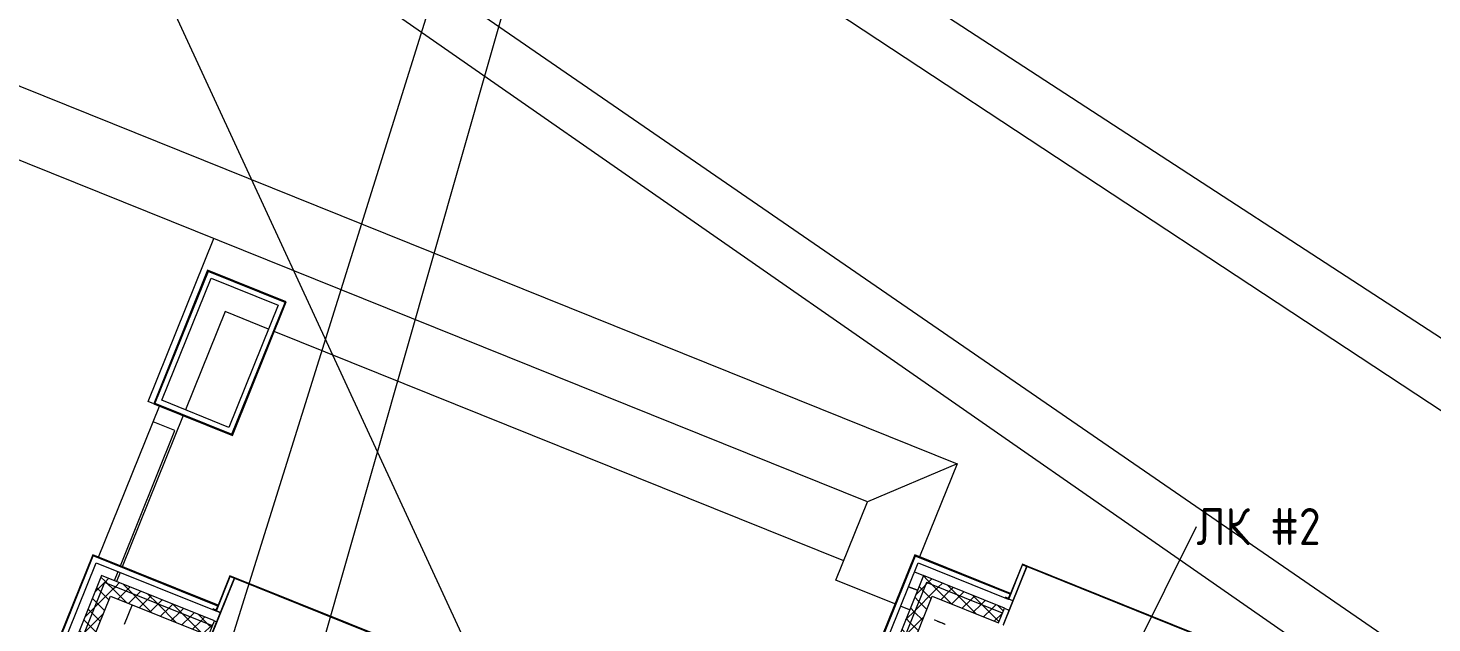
# Model space of a CAD drawing. Header units: millimetres. Extents: x -584918 to 2941280, y 3000189 to 4229862.
# Drawn here: x 174390 to 187649, y 3856411 to 3862035 of the extents above; entities that cross this region are included whole.
import ezdxf

# ---------------------------------------------------------------- set-up
doc = ezdxf.new("R2010")
doc.units = ezdxf.units.MM
doc.linetypes.add('ASVP_Штриховая_ш3 п1_5', pattern=[4.5, 3, -1.5])
for name, color, linetype, lineweight in [('Аннотация', 7, 'Continuous', 0), ('Крыша', 7, 'Continuous', 0), ('Линии разделители', 7, 'ASVP_Штриховая_ш3 п1_5', 0), ('Обобщенные модели', 7, 'Continuous', 0), ('Ограждение', 7, 'Continuous', 0), ('Перекрытие', 7, 'Continuous', 0), ('Стены наружные', 7, 'Continuous', 0), ('Стены отделка', 7, 'Continuous', 0), ('Стены перегородки', 7, 'Continuous', 0), ('Стены штриховка', 7, 'Continuous', 0), ('экспертиза ДУ', 1, 'Continuous', 0), ('экспертиза ДУ пояснения', 6, 'Continuous', 0)]:
    doc.layers.add(name, color=color, linetype=linetype, lineweight=lineweight)
doc.styles.add('GOST Common', font='', dxfattribs={"width": 0.9, "height": 700})
doc.styles.get('GOST Common').set_extended_font_data('GOST Common')
pattern_1 = [(45, (184030.3, 3824416.36), (-235.7317, 235.7317), []), (45, (184187.46, 3824416.36), (-235.7317, 235.7317), [])]
pattern_2 = [(45, (184030.3, 3824416.36), (-70.71068, 70.71068), []), (135, (184030.3, 3824416.36), (-70.71068, -70.71068), [])]

# ---------------------------------------------------------------- blocks, each defined once
blk = doc.blocks.new('Откос с зашивкой _верх_низ_ - Откос-7920893-АР Этаж 02')
at = {"layer": 'Обобщенные модели'}
for p, q in [((-880, 300), (-880, -300)), ((-875, -300), (-875, 300)), ((875, 300), (875, -300)), ((880, -300), (880, 300)), ((-920, 55), (-955, 55)), ((-955, 55), (-955, 50)), ((-955, 50), (-925, 50)), ((-925, 50), (-925, -300)), ((-920, -295), (-920, 55)), ((-920, 55), (-880, 55)), ((880, 55), (920, 55)), ((955, 55), (920, 55)), ((920, 55), (920, -295)), ((925, -300), (925, 50)), ((925, 50), (955, 50)), ((955, 50), (955, 55)), ((-925, -300), (-875, -300)), ((-875, -295), (-920, -295)), ((-880, -300), (-875, -300)), ((-875, -300), (-875, -295)), ((875, -295), (-875, -295)), ((-875, -300), (875, -300)), ((875, -300), (-875, -300)), ((920, -295), (875, -295)), ((875, -295), (875, -300)), ((875, -300), (880, -300)), ((875, -300), (925, -300))]:
    blk.add_line(p, q, dxfattribs=at)
blk = doc.blocks.new('Откос с зашивкой _верх_низ_ - Откос-V91-АР Этаж 02')
at = {"layer": 'Обобщенные модели'}
for p, q in [((-1180, 300), (-1180, -300)), ((-1175, 300), (-1180, 300)), ((-1175, -300), (-1175, 300)), ((1180, 300), (1175, 300)), ((1175, 300), (1175, -300)), ((1180, -300), (1180, 300)), ((-1220, 55), (-1255, 55)), ((-1255, 55), (-1255, 50)), ((-1255, 50), (-1225, 50)), ((-1225, 50), (-1225, -300)), ((-1220, -295), (-1220, 55)), ((-1220, 55), (-1180, 55)), ((1180, 55), (1220, 55)), ((1255, 55), (1220, 55)), ((1220, 55), (1220, -295)), ((1225, -300), (1225, 50)), ((1225, 50), (1255, 50)), ((1255, 50), (1255, 55)), ((-1225, -300), (-1175, -300)), ((-1175, -295), (-1220, -295)), ((-1180, -300), (-1175, -300)), ((-1175, -300), (-1175, -295)), ((1175, -295), (-1175, -295)), ((-1175, -300), (1175, -300)), ((1175, -300), (-1175, -300)), ((1220, -295), (1175, -295)), ((1175, -295), (1175, -300)), ((1175, -300), (1180, -300)), ((1175, -300), (1225, -300))]:
    blk.add_line(p, q, dxfattribs=at)
blk = doc.blocks.new('Ограждение - Ограждение-7956495-АР Этаж 02')
at = {"layer": 'Ограждение'}
for p, q in [((-12382, 31942), (-10233, 37275)), ((-10233, 37275), (-865, 33500)), ((-10233, 37275), (-9873, 36429)), ((-9873, 36429), (-11742, 31792)), ((-1711, 33140), (-9873, 36429)), ((-865, 33500), (-1711, 33140)), ((-865, 33500), (-1220, 32619)), ((-2010, 32398), (-1711, 33140)), ((-1453, 32174), (-2010, 32398))]:
    blk.add_line(p, q, dxfattribs=at)

msp = doc.modelspace()

# ---------------------------------------------------------------- hatches: boundary and pattern name
at = {"layer": 'Стены наружные'}
h = msp.add_hatch(dxfattribs=at)
h.set_pattern_fill('FP_17', color=256, style=0, pattern_type=2)
h.set_pattern_definition(pattern_1)
h.paths.add_polyline_path([(175584.783, 3858480.58), (176090.129, 3859734.586), (176082.709, 3859737.576), (175577.363, 3858483.57)])
h = msp.add_hatch(dxfattribs=at)
h.set_pattern_fill('FP_17', color=256, style=0, pattern_type=2)
h.set_pattern_definition(pattern_1)
h.paths.add_polyline_path([(176824.724, 3859438.555), (176827.714, 3859445.975), (176085.699, 3859744.996), (176082.709, 3859737.576), (176817.304, 3859441.545)])
h = msp.add_hatch(dxfattribs=at)
h.set_pattern_fill('FP_17', color=256, style=0, pattern_type=2)
h.set_pattern_definition(pattern_1)
h.paths.add_polyline_path([(176319.378, 3858184.549), (176824.724, 3859438.555), (176817.304, 3859441.545), (176311.958, 3858187.539), (176314.948, 3858186.334)])
h = msp.add_hatch(dxfattribs=at)
h.set_pattern_fill('FP_17', color=256, style=0, pattern_type=2)
h.set_pattern_definition(pattern_1)
h.paths.add_polyline_path([(176311.958, 3858187.539), (176314.948, 3858194.96), (175587.773, 3858488), (175584.783, 3858480.58), (176293.545, 3858194.96)])
h = msp.add_hatch(dxfattribs=at)
h.set_pattern_fill('FP_17', color=256, style=0, pattern_type=2)
h.set_pattern_definition(pattern_1)
h.paths.add_polyline_path([(174288.153, 3855263.017), (175006.178, 3857044.781), (174998.757, 3857047.771), (174280.733, 3855266.007)])
h = msp.add_hatch(dxfattribs=at)
h.set_pattern_fill('FP_17', color=256, style=0, pattern_type=2)
h.set_pattern_definition(pattern_1)
h.paths.add_polyline_path([(176181.344, 3856571.206), (176184.334, 3856578.626), (175001.748, 3857055.191), (174998.757, 3857047.771), (176168.414, 3856576.417)])
h = msp.add_hatch(dxfattribs=at)
h.set_pattern_fill('FP_17', color=256, style=0, pattern_type=2)
h.set_pattern_definition(pattern_1)
h.paths.add_polyline_path([(181684.314, 3854353.592), (182768.265, 3857043.396), (182760.845, 3857046.387), (181676.893, 3854356.582), (181679.884, 3854355.377)])
h = msp.add_hatch(dxfattribs=at)
h.set_pattern_fill('FP_17', color=256, style=0, pattern_type=2)
h.set_pattern_definition(pattern_1)
h.paths.add_polyline_path([(183665.176, 3856681.955), (183668.166, 3856689.375), (182763.835, 3857053.807), (182760.845, 3857046.387), (183646.763, 3856689.375)])
h = msp.add_hatch(dxfattribs=at)
h.set_pattern_fill('FP_36', color=256, style=0, pattern_type=2)
h.set_pattern_definition(pattern_2)
h.paths.add_polyline_path([(174421.01, 3855079.022), (175131.185, 3856841.308), (175084.809, 3856859.997), (174374.634, 3855097.711), (174382.94, 3855094.364)])
h = msp.add_hatch(dxfattribs=at)
h.set_pattern_fill('FP_36', color=256, style=0, pattern_type=2)
h.set_pattern_definition(pattern_2)
h.paths.add_polyline_path([(181809.321, 3854150.119), (182893.272, 3856839.924), (182846.896, 3856858.613), (181762.945, 3854168.808), (181790.632, 3854157.65)])
h = msp.add_hatch(dxfattribs=at)
h.set_pattern_fill('FP_36', color=256, style=0, pattern_type=2)
h.set_pattern_definition(pattern_2)
h.paths.add_polyline_path([(174495.073, 3854995.269), (175205.248, 3856757.554), (175112.496, 3856794.932), (174402.321, 3855032.646), (174476.523, 3855002.744)])
h = msp.add_hatch(dxfattribs=at)
h.set_pattern_fill('FP_36', color=256, style=0, pattern_type=2)
h.set_pattern_definition(pattern_2)
h.paths.add_polyline_path([(181790.632, 3854103.743), (181809.321, 3854150.119), (177820.99, 3855757.357), (177802.301, 3855710.981), (181771.251, 3854111.553)])
h.paths.add_polyline_path([(176132.767, 3856383.778), (176151.456, 3856430.154), (175131.185, 3856841.308), (175112.496, 3856794.932), (176121.131, 3856388.467)])
h = msp.add_hatch(dxfattribs=at)
h.set_pattern_fill('FP_36', color=256, style=0, pattern_type=2)
h.set_pattern_definition(pattern_2)
h.paths.add_polyline_path([(181846.006, 3853973.613), (181883.384, 3854066.365), (177802.301, 3855710.981), (177764.923, 3855618.229), (181808.606, 3853988.685)])
h.paths.add_polyline_path([(176095.389, 3856291.026), (176132.767, 3856383.778), (175205.248, 3856757.554), (175167.87, 3856664.803), (176091.954, 3856292.411)])
h = msp.add_hatch(dxfattribs=at)
h.set_pattern_fill('FP_36', color=256, style=0, pattern_type=2)
h.set_pattern_definition(pattern_2)
h.paths.add_polyline_path([(181883.384, 3854066.365), (182967.335, 3856756.17), (182874.583, 3856793.548), (181790.632, 3854103.743), (181846.006, 3854081.428)])
h = msp.add_hatch(dxfattribs=at)
h.set_pattern_fill('FP_36', color=256, style=0, pattern_type=2)
h.set_pattern_definition(pattern_2)
h.paths.add_polyline_path([(189552.719, 3854102.359), (189571.408, 3854148.735), (188736.641, 3854485.133), (188717.952, 3854438.757), (189538.53, 3854108.077)])
h.paths.add_polyline_path([(187048.418, 3855111.555), (187067.107, 3855157.93), (185884.521, 3855634.495), (185865.832, 3855588.119), (187034.25, 3855117.264)])
h.paths.add_polyline_path([(183593.411, 3856503.871), (183612.099, 3856550.247), (182893.272, 3856839.924), (182874.583, 3856793.548), (183478.329, 3856550.247)])
h = msp.add_hatch(dxfattribs=at)
h.set_pattern_fill('FP_36', color=256, style=0, pattern_type=2)
h.set_pattern_definition(pattern_2)
h.paths.add_polyline_path([(189608.094, 3853972.229), (189645.471, 3854064.981), (188717.952, 3854438.757), (188680.575, 3854346.005), (189567.258, 3853988.685)])
h.paths.add_polyline_path([(187011.041, 3855018.803), (187048.418, 3855111.555), (185865.832, 3855588.119), (185828.454, 3855495.367), (186988.712, 3855027.801)])
h.paths.add_polyline_path([(183556.033, 3856411.119), (183593.411, 3856503.871), (182967.335, 3856756.17), (182929.958, 3856663.418), (183325.871, 3856503.871)])

# ---------------------------------------------------------------- linework, layer by layer
at = {"layer": 'Аннотация'}
msp.add_line((183719.118, 3853900.973), (185424.998, 3857322.552), dxfattribs=at)
at = {"layer": 'Крыша'}
for p, q in [((175523.567, 3858505.249), (176144.036, 3860044.931)), ((175055.544, 3857033.512), (175631.159, 3858461.891)), ((175577.363, 3858483.57), (175523.567, 3858505.249))]:
    msp.add_line(p, q, dxfattribs=at)
at = {"layer": 'Линии разделители'}
msp.add_line((182948.251, 3856441.274), (183050.278, 3856400.158), dxfattribs=at)
at = {"layer": 'Перекрытие'}
for p, q in [((176251.822, 3859354.607), (175877.298, 3858425.233)), ((176661.785, 3859189.398), (176251.822, 3859354.607)), ((182095.191, 3856999.817), (176715.581, 3859167.719)), ((175855.619, 3858371.437), (175280.003, 3856943.058)), ((175777.264, 3858230.51), (175571.355, 3858313.488)), ((175261.453, 3856950.534), (175777.264, 3858230.51)), ((175205.386, 3856811.406), (175239.774, 3856896.738)), ((175258.324, 3856889.262), (175223.937, 3856803.93)), ((175371.925, 3856582.572), (175297.169, 3856397.068))]:
    msp.add_line(p, q, dxfattribs=at)
at = {"layer": 'Стены наружные'}
for p, q in [((182761.565, 3856893), (182846.896, 3856858.613)), ((182790.83, 3856719.485), (182705.498, 3856753.872)), ((182705.498, 3856753.872), (182790.83, 3856719.485)), ((176204.394, 3856508.01), (176162.655, 3856524.83)), ((182716.075, 3856533.981), (182630.743, 3856568.368)), ((183612.099, 3856550.247), (183653.838, 3856533.427)), ((176151.456, 3856430.154), (176170.006, 3856422.679))]:
    msp.add_line(p, q, dxfattribs=at)
at = {"layer": 'Стены отделка'}
for p, q in [((176085.699, 3859744.996), (175577.363, 3858483.57)), ((175652.838, 3858515.687), (176117.816, 3859669.521)), ((176827.714, 3859445.975), (176085.699, 3859744.996)), ((176117.816, 3859669.521), (176752.239, 3859413.858)), ((176752.239, 3859413.858), (176287.261, 3858260.024)), ((176319.378, 3858184.549), (176827.714, 3859445.975)), ((175577.363, 3858483.57), (176319.378, 3858184.549)), ((176287.261, 3858260.024), (175652.838, 3858515.687)), ((175001.748, 3857055.191), (174269.894, 3855239.109)), ((176184.334, 3856578.626), (175001.748, 3857055.191)), ((182763.835, 3857053.807), (181679.884, 3854364.002)), ((183668.166, 3856689.375), (182763.835, 3857053.807)), ((174334.529, 3855244.328), (175033.865, 3856979.716)), ((175033.865, 3856979.716), (176162.655, 3856524.83)), ((181722.84, 3854315.425), (182795.952, 3856978.332)), ((182795.952, 3856978.332), (183646.487, 3856635.579)), ((183646.487, 3856635.579), (183668.166, 3856689.375)), ((176162.655, 3856524.83), (176184.334, 3856578.626))]:
    msp.add_line(p, q, dxfattribs=at)
at = {"layer": 'Стены перегородки'}
for p, q in [((175084.809, 3856859.997), (174374.634, 3855097.711)), ((176151.456, 3856430.154), (175084.809, 3856859.997)), ((182846.896, 3856858.613), (181762.945, 3854168.808)), ((183612.099, 3856550.247), (182846.896, 3856858.613)), ((174457.696, 3854902.517), (175167.87, 3856664.803)), ((175167.87, 3856664.803), (176095.389, 3856291.026)), ((181846.006, 3853973.613), (182929.958, 3856663.418)), ((182929.958, 3856663.418), (183556.033, 3856411.119)), ((183556.033, 3856411.119), (183612.099, 3856550.247)), ((176095.389, 3856291.026), (176151.456, 3856430.154))]:
    msp.add_line(p, q, dxfattribs=at)
at = {"layer": 'Стены штриховка'}
for p, q in [((176090.129, 3859734.586), (175587.773, 3858488)), ((176817.304, 3859441.545), (176090.129, 3859734.586)), ((176314.948, 3858194.96), (176817.304, 3859441.545)), ((175587.773, 3858488), (176314.948, 3858194.96)), ((174288.153, 3855263.017), (175006.178, 3857044.781)), ((176181.344, 3856571.206), (175006.178, 3857044.781)), ((182768.265, 3857043.396), (181684.314, 3854353.592)), ((183665.176, 3856681.955), (182768.265, 3857043.396)), ((175112.496, 3856794.932), (174402.321, 3855032.646)), ((176132.767, 3856383.778), (175112.496, 3856794.932)), ((182874.583, 3856793.548), (181790.632, 3854103.743)), ((183593.411, 3856503.871), (182874.583, 3856793.548))]:
    msp.add_line(p, q, dxfattribs=at)
at = {"layer": 'экспертиза ДУ'}
for points in [[(103297.279, 3914078.128), (197951.432, 3848178.875)], [(198970.166, 3848178.875), (103297.279, 3914078.128)], [(206393.311, 3846119.358), (103297.279, 3914078.128)], [(103297.279, 3914078.128), (207300.809, 3846367.657)]]:
    msp.add_lwpolyline(points, dxfattribs=at)
at = {"layer": 'экспертиза ДУ пояснения'}
for points in [[(159768.993, 3896820.59), (179694.671, 3853683.015)], [(174252.99, 3849662.968), (186168.804, 3887787.501)], [(186168.804, 3887787.501), (175296.337, 3849636.39)]]:
    msp.add_lwpolyline(points, dxfattribs=at)

# ---------------------------------------------------------------- block references
at = {"layer": 'Обобщенные модели'}
for name, p, rotation in [('Откос с зашивкой _верх_низ_ - Откос-7920893-АР Этаж 02', (177042.289, 3856232.882), 158.0513009164576), ('Откос с зашивкой _верх_низ_ - Откос-V91-АР Этаж 02', (184804.392, 3856231.538), 158.0513009164575)]:
    msp.add_blockref(name, p, dxfattribs=dict(at, rotation=rotation))
at = {"layer": 'Ограждение'}
msp.add_blockref('Ограждение - Ограждение-7956495-АР Этаж 02', (184030.304, 3824416.364), dxfattribs=at)

# ---------------------------------------------------------------- texts
at = {"layer": 'Аннотация', "char_height": 350, "attachment_point": 1, "style": 'GOST Common'}
for s, insert, width in [('ЛК', (185424.998, 3857497.552), 613.29094), (' #2', (185931.014, 3857497.552), 750.3795)]:
    msp.add_mtext(s, dxfattribs=dict(at, insert=insert, width=width))

doc.saveas('drawing.dxf')
